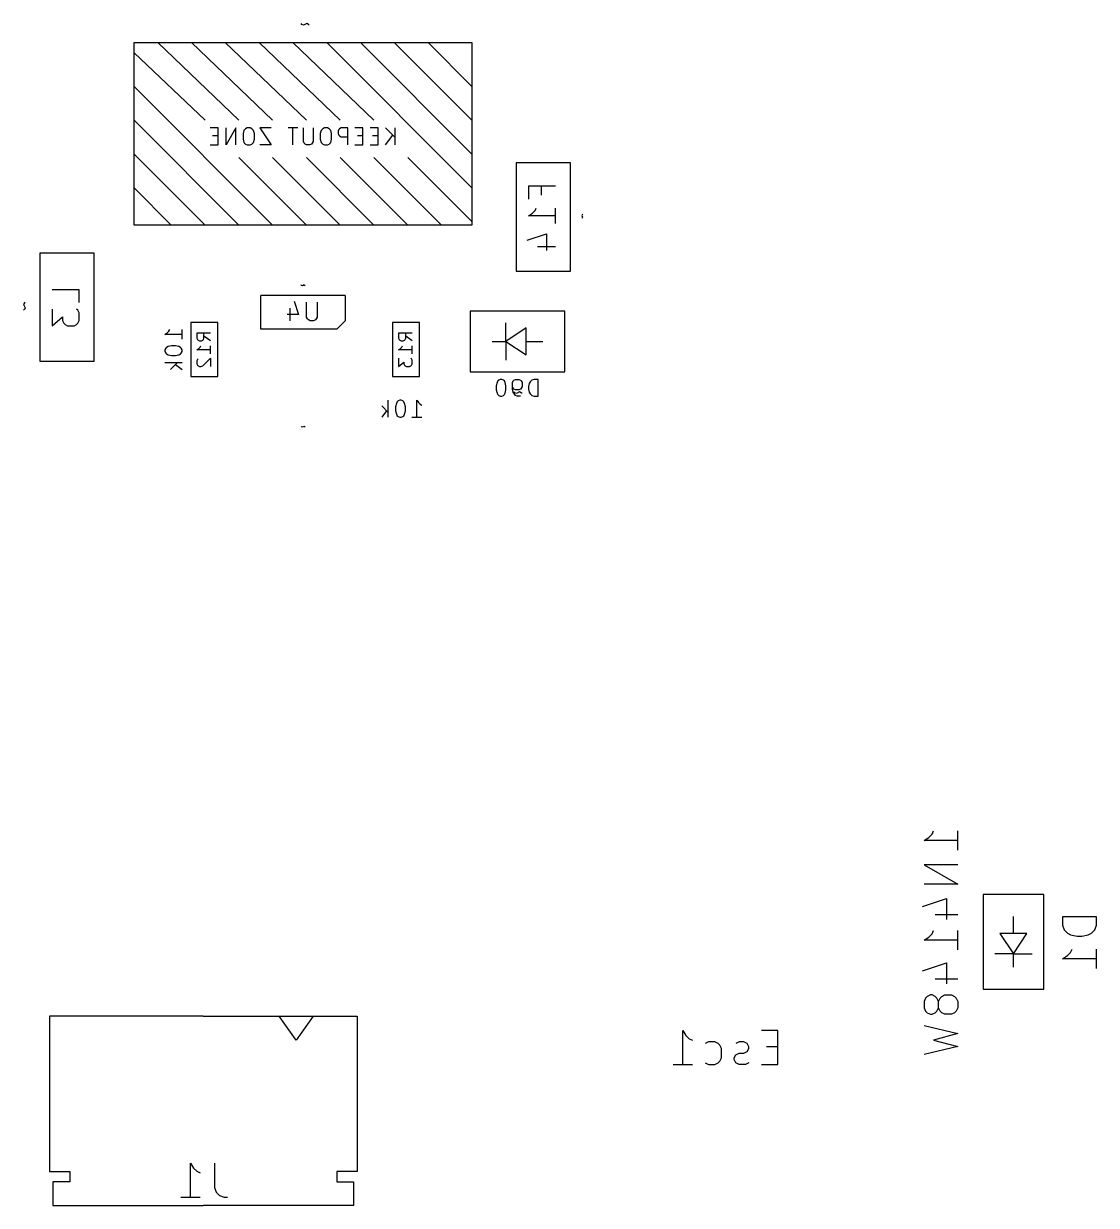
# Model space of a CAD drawing. Extents: x -23 to 352, y -104 to 38.
# Drawn here: x -20.79 to 10.95, y -7.8 to 27.19 of the extents above; entities that cross this region are included whole.
import ezdxf

# ---------------------------------------------------------------- set-up
doc = ezdxf.new("R2010")
doc.units = 0
doc.layers.add('BLACK', color=7, linetype='CONTINUOUS')

msp = doc.modelspace()

# ---------------------------------------------------------------- linework, layer by layer
at = {"layer": 'BLACK', "linetype": 'CONTINUOUS'}
for p, q in [((-12.5563, 27.1631), (-12.5801, 27.1869)), ((-12.5087, 27.1393), (-12.5563, 27.1631)), ((-12.4135, 27.1869), (-12.5087, 27.1393)), ((-12.3659, 27.1631), (-12.4135, 27.1869)), ((-12.342, 27.1393), (-12.3659, 27.1631)), ((-17.523, 21.225), (-17.523, 26.625)), ((-17.523, 26.625), (-7.523, 26.625)), ((-16.823, 26.625), (-14.423, 24.325)), ((-15.823, 26.625), (-13.423, 24.325)), ((-14.823, 26.625), (-12.423, 24.325)), ((-13.823, 26.625), (-11.423, 24.325)), ((-12.823, 26.625), (-10.423, 24.325)), ((-11.823, 26.625), (-7.523, 22.325)), ((-10.823, 26.625), (-7.523, 23.325)), ((-9.823, 26.625), (-7.523, 24.325)), ((-8.823, 26.625), (-7.523, 25.325)), ((-7.523, 26.625), (-7.523, 21.225)), ((-17.523, 26.325), (-15.423, 24.325)), ((-17.523, 25.325), (-13.423, 21.225)), ((-17.523, 24.325), (-14.423, 21.225)), ((-15.0349, 24.0988), (-15.273, 24.0988)), ((-15.0349, 23.8607), (-15.2016, 23.8607)), ((-15.0349, 23.5988), (-15.0349, 24.0988)), ((-14.5111, 24.0988), (-14.7968, 23.5988)), ((-14.7968, 23.5988), (-14.7968, 24.0988)), ((-14.5111, 23.5988), (-14.5111, 24.0988)), ((-14.273, 24.0274), (-14.2968, 23.9321)), ((-14.2968, 23.9321), (-14.2968, 23.7655)), ((-14.2254, 24.075), (-14.273, 24.0274)), ((-14.1778, 24.0988), (-14.2254, 24.075)), ((-14.0825, 24.0988), (-14.1778, 24.0988)), ((-14.0349, 24.075), (-14.0825, 24.0988)), ((-13.9873, 24.0274), (-14.0349, 24.075)), ((-13.9635, 23.9321), (-13.9873, 24.0274)), ((-13.9635, 23.7655), (-13.9635, 23.9321)), ((-13.4635, 24.0988), (-13.7968, 24.0988)), ((-13.7968, 24.0988), (-13.4635, 23.5988)), ((-12.6778, 24.0988), (-12.9635, 24.0988)), ((-12.8206, 23.5988), (-12.8206, 24.0988)), ((-12.5111, 23.694), (-12.5111, 24.0988)), ((-12.2254, 24.0988), (-12.2254, 23.694)), ((-11.9873, 24.0274), (-12.0111, 23.9321)), ((-12.0111, 23.9321), (-12.0111, 23.7655)), ((-11.9397, 24.075), (-11.9873, 24.0274)), ((-11.892, 24.0988), (-11.9397, 24.075)), ((-11.7968, 24.0988), (-11.892, 24.0988)), ((-11.7492, 24.075), (-11.7968, 24.0988)), ((-11.7016, 24.0274), (-11.7492, 24.075)), ((-11.6778, 23.9321), (-11.7016, 24.0274)), ((-11.6778, 23.7655), (-11.6778, 23.9321)), ((-11.4635, 24.0512), (-11.4873, 24.0036)), ((-11.4873, 24.0036), (-11.4873, 23.9321)), ((-11.4873, 23.9321), (-11.4635, 23.8845)), ((-11.4397, 24.075), (-11.4635, 24.0512)), ((-11.4635, 23.8845), (-11.4397, 23.8607)), ((-11.392, 24.0988), (-11.4397, 24.075)), ((-11.4397, 23.8607), (-11.392, 23.8369)), ((-11.2016, 24.0988), (-11.392, 24.0988)), ((-11.392, 23.8369), (-11.2016, 23.8369)), ((-11.2016, 23.5988), (-11.2016, 24.0988)), ((-10.7492, 24.0988), (-10.9873, 24.0988)), ((-10.7492, 23.8607), (-10.9159, 23.8607)), ((-10.7492, 23.5988), (-10.7492, 24.0988)), ((-10.2968, 24.0988), (-10.5349, 24.0988)), ((-10.2968, 23.8607), (-10.4635, 23.8607)), ((-10.2968, 23.5988), (-10.2968, 24.0988)), ((-10.0825, 24.0988), (-9.79681, 23.8131)), ((-10.0825, 23.5988), (-9.86824, 23.8845)), ((-9.79681, 23.5988), (-9.79681, 24.0988)), ((-15.273, 23.5988), (-15.0349, 23.5988)), ((-14.2968, 23.7655), (-14.273, 23.6702)), ((-14.273, 23.6702), (-14.2254, 23.6226)), ((-14.2254, 23.6226), (-14.1778, 23.5988)), ((-14.1778, 23.5988), (-14.0825, 23.5988)), ((-14.0825, 23.5988), (-14.0349, 23.6226)), ((-14.0349, 23.6226), (-13.9873, 23.6702)), ((-13.9873, 23.6702), (-13.9635, 23.7655)), ((-13.4635, 23.5988), (-13.7968, 23.5988)), ((-12.4873, 23.6464), (-12.5111, 23.694)), ((-12.4635, 23.6226), (-12.4873, 23.6464)), ((-12.4159, 23.5988), (-12.4635, 23.6226)), ((-12.3206, 23.5988), (-12.4159, 23.5988)), ((-12.273, 23.6226), (-12.3206, 23.5988)), ((-12.2492, 23.6464), (-12.273, 23.6226)), ((-12.2254, 23.694), (-12.2492, 23.6464)), ((-12.0111, 23.7655), (-11.9873, 23.6702)), ((-11.9873, 23.6702), (-11.9397, 23.6226)), ((-11.9397, 23.6226), (-11.892, 23.5988)), ((-11.892, 23.5988), (-11.7968, 23.5988)), ((-11.7968, 23.5988), (-11.7492, 23.6226)), ((-11.7492, 23.6226), (-11.7016, 23.6702)), ((-11.7016, 23.6702), (-11.6778, 23.7655)), ((-10.9873, 23.5988), (-10.7492, 23.5988)), ((-10.5349, 23.5988), (-10.2968, 23.5988)), ((-17.523, 23.325), (-15.423, 21.225)), ((-14.423, 23.225), (-12.423, 21.225)), ((-13.423, 23.225), (-11.423, 21.225)), ((-12.423, 23.225), (-10.423, 21.225)), ((-11.423, 23.225), (-9.423, 21.225)), ((-10.423, 23.225), (-8.423, 21.225)), ((-9.423, 23.225), (-7.523, 21.325)), ((-4.611, 23.061), (-6.211, 23.061)), ((-6.211, 23.061), (-6.211, 19.861)), ((-4.611, 19.861), (-4.611, 23.061)), ((-17.523, 22.325), (-16.423, 21.225)), ((-5.04909, 22.3753), (-5.8491, 22.3753)), ((-5.8491, 22.3753), (-5.8491, 21.9943)), ((-5.46814, 22.1086), (-5.46814, 22.3753)), ((-5.65862, 21.6515), (-5.62052, 21.7277)), ((-5.04909, 21.2705), (-5.04909, 21.7277)), ((-5.8491, 21.4991), (-5.73481, 21.5753)), ((-5.04909, 21.4991), (-5.8491, 21.4991)), ((-5.73481, 21.5753), (-5.65862, 21.6515)), ((-4.26195, 21.5304), (-4.27405, 21.5062)), ((-4.27405, 21.5062), (-4.24986, 21.4579)), ((-4.26195, 21.4337), (-4.27405, 21.4216)), ((-4.24986, 21.5425), (-4.26195, 21.5304)), ((-4.24986, 21.4579), (-4.26195, 21.4337)), ((-7.523, 21.225), (-17.523, 21.225)), ((-5.88719, 20.7753), (-5.31576, 20.9658)), ((-5.31576, 20.9658), (-5.31576, 20.4705)), ((-20.308, 20.394), (-20.308, 17.194)), ((-18.708, 20.394), (-20.308, 20.394)), ((-18.708, 17.194), (-18.708, 20.394)), ((-5.58243, 20.5848), (-5.04909, 20.5848)), ((-6.211, 19.861), (-4.611, 19.861)), ((-19.1461, 19.3083), (-19.9461, 19.3083)), ((-19.1461, 18.9273), (-19.1461, 19.3083)), ((-12.5653, 19.438), (-12.5774, 19.45)), ((-12.5411, 19.4259), (-12.5653, 19.438)), ((-12.4928, 19.45), (-12.5411, 19.4259)), ((-12.4686, 19.438), (-12.4928, 19.45)), ((-12.4565, 19.4259), (-12.4686, 19.438)), ((-20.7659, 18.9179), (-20.7901, 18.8695)), ((-20.7417, 18.942), (-20.7659, 18.9179)), ((-13.773, 18.1416), (-13.773, 19.1416)), ((-11.273, 19.1416), (-13.773, 19.1416)), ((-12.7849, 18.969), (-12.654, 18.5761)), ((-12.4182, 18.4976), (-12.4182, 18.9428)), ((-12.104, 18.9428), (-12.104, 18.4976)), ((-11.273, 19.1416), (-11.273, 18.3916)), ((-20.7901, 18.8695), (-20.7417, 18.7727)), ((-20.7659, 18.7243), (-20.7901, 18.7001)), ((-20.7417, 18.7727), (-20.7659, 18.7243)), ((-19.9461, 18.7369), (-19.9461, 18.2416)), ((-19.1842, 18.6988), (-19.2223, 18.7369)), ((-19.1461, 18.6226), (-19.1842, 18.6988)), ((-19.1461, 18.394), (-19.1461, 18.6226)), ((-12.654, 18.5761), (-12.9944, 18.5761)), ((-12.9159, 18.7595), (-12.9159, 18.3928)), ((-4.773, 18.678), (-7.573, 18.678)), ((-7.573, 18.678), (-7.573, 16.878)), ((-4.773, 16.878), (-4.773, 18.678)), ((-19.9461, 18.2416), (-19.6413, 18.5083)), ((-19.6413, 18.5083), (-19.6413, 18.394)), ((-19.6413, 18.394), (-19.6032, 18.3178)), ((-19.6032, 18.3178), (-19.5651, 18.2797)), ((-19.5651, 18.2797), (-19.489, 18.2416)), ((-19.489, 18.2416), (-19.2985, 18.2416)), ((-19.2985, 18.2416), (-19.2223, 18.2797)), ((-19.2223, 18.2797), (-19.1842, 18.3178)), ((-19.1842, 18.3178), (-19.1461, 18.394)), ((-15.044, 18.339), (-15.844, 18.339)), ((-15.844, 18.339), (-15.844, 16.739)), ((-15.044, 16.739), (-15.044, 18.339)), ((-12.392, 18.4452), (-12.4182, 18.4976)), ((-12.3659, 18.419), (-12.392, 18.4452)), ((-12.3135, 18.3928), (-12.3659, 18.419)), ((-12.2087, 18.3928), (-12.3135, 18.3928)), ((-12.1563, 18.419), (-12.2087, 18.3928)), ((-12.1301, 18.4452), (-12.1563, 18.419)), ((-12.104, 18.4976), (-12.1301, 18.4452)), ((-11.273, 18.3916), (-11.523, 18.1416)), ((-9.075, 18.339), (-9.875, 18.339)), ((-9.875, 18.339), (-9.875, 16.739)), ((-9.075, 16.739), (-9.075, 18.339)), ((-6.523, 17.778), (-6.523, 18.328)), ((-16.6112, 17.9865), (-16.5386, 18.0349)), ((-16.1032, 17.9865), (-16.6112, 17.9865)), ((-16.5386, 18.0349), (-16.4902, 18.0833)), ((-16.4902, 18.0833), (-16.466, 18.1317)), ((-16.1032, 17.8414), (-16.1032, 18.1317)), ((-15.263, 18.0247), (-15.663, 18.0247)), ((-15.663, 18.0247), (-15.663, 17.8723)), ((-15.663, 17.8723), (-15.644, 17.8342)), ((-15.4726, 17.8342), (-15.4535, 17.8723)), ((-15.4535, 17.8723), (-15.4535, 18.0247)), ((-15.263, 17.7961), (-15.4535, 17.9295)), ((-11.523, 18.1416), (-13.773, 18.1416)), ((-9.29405, 18.0247), (-9.69405, 18.0247)), ((-9.69405, 18.0247), (-9.69405, 17.8723)), ((-9.69405, 17.8723), (-9.675, 17.8342)), ((-9.50357, 17.8342), (-9.48452, 17.8723)), ((-9.48452, 17.8723), (-9.48452, 18.0247)), ((-9.29405, 17.7961), (-9.48452, 17.9295)), ((-5.923, 18.178), (-6.523, 17.778)), ((-5.923, 17.378), (-5.923, 18.178)), ((-16.587, 17.5753), (-16.6112, 17.5269)), ((-16.6112, 17.5269), (-16.6112, 17.4785)), ((-16.5628, 17.5995), (-16.587, 17.5753)), ((-16.5144, 17.6237), (-16.5628, 17.5995)), ((-16.4177, 17.6479), (-16.5144, 17.6237)), ((-16.2967, 17.6479), (-16.4177, 17.6479)), ((-16.2, 17.6237), (-16.2967, 17.6479)), ((-16.1516, 17.5995), (-16.2, 17.6237)), ((-16.1274, 17.5753), (-16.1516, 17.5995)), ((-16.1032, 17.5269), (-16.1274, 17.5753)), ((-16.1032, 17.4785), (-16.1032, 17.5269)), ((-15.663, 17.5295), (-15.6059, 17.5676)), ((-15.263, 17.5295), (-15.663, 17.5295)), ((-15.644, 17.8342), (-15.625, 17.8152)), ((-15.625, 17.8152), (-15.5869, 17.7961)), ((-15.6059, 17.5676), (-15.5678, 17.6057)), ((-15.5869, 17.7961), (-15.5297, 17.7961)), ((-15.5678, 17.6057), (-15.5488, 17.6438)), ((-15.5297, 17.7961), (-15.4916, 17.8152)), ((-15.4916, 17.8152), (-15.4726, 17.8342)), ((-15.263, 17.4152), (-15.263, 17.6438)), ((-9.69405, 17.5295), (-9.6369, 17.5676)), ((-9.29405, 17.5295), (-9.69405, 17.5295)), ((-9.675, 17.8342), (-9.65595, 17.8152)), ((-9.65595, 17.8152), (-9.61786, 17.7961)), ((-9.6369, 17.5676), (-9.59881, 17.6057)), ((-9.61786, 17.7961), (-9.56071, 17.7961)), ((-9.59881, 17.6057), (-9.57976, 17.6438)), ((-9.56071, 17.7961), (-9.52262, 17.8152)), ((-9.52262, 17.8152), (-9.50357, 17.8342)), ((-9.29405, 17.4152), (-9.29405, 17.6438)), ((-6.923, 17.778), (-6.523, 17.778)), ((-6.523, 17.778), (-5.923, 17.378)), ((-6.523, 17.778), (-6.523, 17.228)), ((-5.923, 17.778), (-5.423, 17.778)), ((-20.308, 17.194), (-18.708, 17.194)), ((-16.6112, 17.4785), (-16.587, 17.4301)), ((-16.587, 17.4301), (-16.5628, 17.406)), ((-16.5628, 17.406), (-16.5144, 17.3818)), ((-16.5144, 17.3818), (-16.4177, 17.3576)), ((-16.4177, 17.3576), (-16.2967, 17.3576)), ((-16.2967, 17.3576), (-16.2, 17.3818)), ((-16.2, 17.3818), (-16.1516, 17.406)), ((-16.1516, 17.406), (-16.1274, 17.4301)), ((-16.1274, 17.4301), (-16.1032, 17.4785)), ((-15.644, 17.2438), (-15.663, 17.2057)), ((-15.663, 17.2057), (-15.663, 17.1104)), ((-15.625, 17.2628), (-15.644, 17.2438)), ((-15.4916, 17.0533), (-15.263, 17.2819)), ((-15.263, 17.2819), (-15.263, 17.0342)), ((-9.69405, 17.2819), (-9.69405, 17.0342)), ((-9.69405, 17.0342), (-9.54167, 17.1676)), ((-9.54167, 17.1676), (-9.54167, 17.1104)), ((-9.31309, 17.2628), (-9.33214, 17.2819)), ((-9.29405, 17.2247), (-9.31309, 17.2628)), ((-9.29405, 17.1104), (-9.29405, 17.2247)), ((-16.1032, 17.1399), (-16.6112, 17.1399)), ((-16.4419, 16.9463), (-16.2483, 17.1399)), ((-16.2967, 17.0915), (-16.1032, 16.9463)), ((-15.663, 17.1104), (-15.644, 17.0723)), ((-15.644, 17.0723), (-15.625, 17.0533)), ((-15.625, 17.0533), (-15.5869, 17.0342)), ((-15.5869, 17.0342), (-15.5488, 17.0342)), ((-15.5488, 17.0342), (-15.4916, 17.0533)), ((-9.54167, 17.1104), (-9.52262, 17.0723)), ((-9.52262, 17.0723), (-9.50357, 17.0533)), ((-9.50357, 17.0533), (-9.46548, 17.0342)), ((-9.46548, 17.0342), (-9.37024, 17.0342)), ((-9.37024, 17.0342), (-9.33214, 17.0533)), ((-9.33214, 17.0533), (-9.31309, 17.0723)), ((-9.31309, 17.0723), (-9.29405, 17.1104)), ((-7.573, 16.878), (-4.773, 16.878)), ((-15.844, 16.739), (-15.044, 16.739)), ((-9.875, 16.739), (-9.075, 16.739)), ((-6.78014, 16.5596), (-6.80395, 16.4643)), ((-6.80395, 16.4643), (-6.80395, 16.3453)), ((-6.75633, 16.6072), (-6.78014, 16.5596)), ((-6.73252, 16.631), (-6.75633, 16.6072)), ((-6.6849, 16.6548), (-6.73252, 16.631)), ((-6.63728, 16.6548), (-6.6849, 16.6548)), ((-6.58967, 16.631), (-6.63728, 16.6548)), ((-6.56586, 16.6072), (-6.58967, 16.631)), ((-6.54205, 16.5596), (-6.56586, 16.6072)), ((-6.51824, 16.4643), (-6.54205, 16.5596)), ((-6.51824, 16.3453), (-6.51824, 16.4643)), ((-6.32776, 16.5596), (-6.30395, 16.6072)), ((-6.32776, 16.3691), (-6.32776, 16.5596)), ((-6.30395, 16.6072), (-6.28014, 16.631)), ((-6.28014, 16.631), (-6.23252, 16.6548)), ((-6.23252, 16.6548), (-6.13728, 16.6548)), ((-6.13728, 16.6548), (-6.08967, 16.631)), ((-6.08967, 16.631), (-6.06586, 16.6072)), ((-6.06586, 16.6072), (-6.04205, 16.5596)), ((-6.04205, 16.5596), (-6.04205, 16.4405)), ((-5.82776, 16.5358), (-5.85157, 16.4405)), ((-5.80395, 16.5834), (-5.82776, 16.5358)), ((-5.75633, 16.631), (-5.80395, 16.5834)), ((-5.6849, 16.6548), (-5.75633, 16.631)), ((-5.56586, 16.6548), (-5.6849, 16.6548)), ((-5.56586, 16.1548), (-5.56586, 16.6548)), ((-6.80395, 16.3453), (-6.78014, 16.25)), ((-6.78014, 16.25), (-6.75633, 16.2024)), ((-6.75633, 16.2024), (-6.73252, 16.1786)), ((-6.73252, 16.1786), (-6.6849, 16.1548)), ((-6.6849, 16.1548), (-6.63728, 16.1548)), ((-6.63728, 16.1548), (-6.58967, 16.1786)), ((-6.58967, 16.1786), (-6.56586, 16.2024)), ((-6.56586, 16.2024), (-6.54205, 16.25)), ((-6.54205, 16.25), (-6.51824, 16.3453)), ((-6.30395, 16.3929), (-6.32776, 16.4405)), ((-6.30395, 16.2739), (-6.32776, 16.3691)), ((-6.28014, 16.3691), (-6.30395, 16.3929)), ((-6.25633, 16.2024), (-6.30395, 16.2739)), ((-6.23252, 16.3453), (-6.28014, 16.3691)), ((-6.25633, 16.2571), (-6.28014, 16.2809)), ((-6.20871, 16.2333), (-6.25633, 16.2571)), ((-6.23252, 16.1786), (-6.25633, 16.2024)), ((-6.13728, 16.3453), (-6.23252, 16.3453)), ((-6.1849, 16.1548), (-6.23252, 16.1786)), ((-6.11348, 16.2809), (-6.20871, 16.2333)), ((-6.08967, 16.1548), (-6.1849, 16.1548)), ((-6.08967, 16.3691), (-6.13728, 16.3453)), ((-6.06586, 16.2571), (-6.11348, 16.2809)), ((-6.06586, 16.3929), (-6.08967, 16.3691)), ((-6.04205, 16.4405), (-6.06586, 16.3929)), ((-6.04205, 16.2333), (-6.06586, 16.2571)), ((-5.85157, 16.4405), (-5.85157, 16.3691)), ((-5.85157, 16.3691), (-5.82776, 16.2739)), ((-5.82776, 16.2739), (-5.80395, 16.2262)), ((-5.80395, 16.2262), (-5.75633, 16.1786)), ((-5.75633, 16.1786), (-5.6849, 16.1548)), ((-5.6849, 16.1548), (-5.56586, 16.1548)), ((-10.1947, 15.8699), (-10.0011, 15.6763)), ((-10.0011, 15.5312), (-10.0011, 16.0392)), ((-9.75924, 15.9424), (-9.78343, 15.8457)), ((-9.78343, 15.8457), (-9.78343, 15.7247)), ((-9.73505, 15.9908), (-9.75924, 15.9424)), ((-9.71086, 16.015), (-9.73505, 15.9908)), ((-9.66248, 16.0392), (-9.71086, 16.015)), ((-9.61409, 16.0392), (-9.66248, 16.0392)), ((-9.56571, 16.015), (-9.61409, 16.0392)), ((-9.54152, 15.9908), (-9.56571, 16.015)), ((-9.51733, 15.9424), (-9.54152, 15.9908)), ((-9.49314, 15.8457), (-9.51733, 15.9424)), ((-9.49314, 15.7247), (-9.49314, 15.8457)), ((-9.15448, 15.5312), (-9.15448, 16.0392)), ((-9.15448, 16.0392), (-9.10609, 15.9666)), ((-9.10609, 15.9666), (-9.05771, 15.9182)), ((-9.05771, 15.9182), (-9.00933, 15.894)), ((-10.0495, 15.7247), (-10.1947, 15.5312)), ((-9.78343, 15.7247), (-9.75924, 15.628)), ((-9.75924, 15.628), (-9.73505, 15.5796)), ((-9.73505, 15.5796), (-9.71086, 15.5554)), ((-9.71086, 15.5554), (-9.66248, 15.5312)), ((-9.66248, 15.5312), (-9.61409, 15.5312)), ((-9.61409, 15.5312), (-9.56571, 15.5554)), ((-9.56571, 15.5554), (-9.54152, 15.5796)), ((-9.54152, 15.5796), (-9.51733, 15.628)), ((-9.51733, 15.628), (-9.49314, 15.7247)), ((-9.29962, 15.5312), (-9.00933, 15.5312)), ((-12.5653, 15.247), (-12.5774, 15.259)), ((-12.5411, 15.2349), (-12.5653, 15.247)), ((-12.4928, 15.259), (-12.5411, 15.2349)), ((-12.4686, 15.247), (-12.4928, 15.259)), ((-12.4565, 15.2349), (-12.4686, 15.247)), ((5.99524, 3.09524), (6.09048, 3.19048)), ((6.09048, 3.19048), (6.13809, 3.28571)), ((6.85238, 2.71428), (6.85238, 3.28571)), ((5.85238, 3), (5.99524, 3.09524)), ((6.85238, 3), (5.85238, 3)), ((6.85238, 2.28571), (5.85238, 2.28571)), ((5.85238, 2.28571), (6.85238, 1.71428)), ((6.85238, 1.71428), (5.85238, 1.71428)), ((7.6, 1.4), (7.6, -1.4)), ((9.4, 1.4), (7.6, 1.4)), ((9.4, -1.4), (9.4, 1.4)), ((5.80476, 1.04762), (6.51905, 1.28571)), ((6.51905, 1.28571), (6.51905, 0.66667)), ((6.18571, 0.80952), (6.85238, 0.80952)), ((8.5, 0.25), (8.5, 0.75)), ((10.9524, 0.73809), (9.95238, 0.73809)), ((9.95238, 0.73809), (9.95238, 0.5)), ((10.9524, 0.5), (10.9524, 0.73809)), ((9.95238, 0.5), (10, 0.35714)), ((10, 0.35714), (10.0952, 0.2619)), ((10.8095, 0.2619), (10.9048, 0.35714)), ((10.9048, 0.35714), (10.9524, 0.5)), ((5.85238, 0.04762), (5.99524, 0.14286)), ((6.85238, 0.04762), (5.85238, 0.04762)), ((5.99524, 0.14286), (6.09048, 0.2381)), ((6.09048, 0.2381), (6.13809, 0.33333)), ((6.85238, -0.2381), (6.85238, 0.33333)), ((8.1, 0.25), (8.5, -0.35)), ((8.9, 0.25), (8.1, 0.25)), ((8.5, -0.35), (8.9, 0.25)), ((10.0952, 0.2619), (10.1905, 0.21429)), ((10.1905, 0.21429), (10.381, 0.16667)), ((10.381, 0.16667), (10.5238, 0.16667)), ((10.5238, 0.16667), (10.7143, 0.21429)), ((10.7143, 0.21429), (10.8095, 0.2619)), ((10.0952, -0.40476), (10.1905, -0.30952)), ((10.1905, -0.30952), (10.2381, -0.21429)), ((10.9524, -0.78571), (10.9524, -0.21429)), ((5.80476, -0.85714), (6.51905, -0.61905)), ((6.51905, -0.61905), (6.51905, -1.23809)), ((8.5, -0.35), (7.95, -0.35)), ((8.5, -0.75), (8.5, -0.35)), ((8.5, -0.35), (9.05, -0.35)), ((9.95238, -0.5), (10.0952, -0.40476)), ((10.9524, -0.5), (9.95238, -0.5)), ((6.18571, -1.09524), (6.85238, -1.09524)), ((5.9, -1.66667), (5.85238, -1.7619)), ((5.94762, -1.61905), (5.9, -1.66667)), ((6.04286, -1.57143), (5.94762, -1.61905)), ((6.09048, -1.57143), (6.04286, -1.57143)), ((6.18571, -1.61905), (6.09048, -1.57143)), ((6.23333, -1.66667), (6.18571, -1.61905)), ((6.28095, -1.7619), (6.23333, -1.66667)), ((6.28095, -1.7619), (6.32857, -1.66667)), ((6.32857, -1.66667), (6.37619, -1.61905)), ((6.37619, -1.61905), (6.47143, -1.57143)), ((6.47143, -1.57143), (6.6619, -1.57143)), ((6.6619, -1.57143), (6.75714, -1.61905)), ((6.75714, -1.61905), (6.80476, -1.66667)), ((6.80476, -1.66667), (6.85238, -1.7619)), ((7.6, -1.4), (9.4, -1.4)), ((5.85238, -1.7619), (5.85238, -1.95238)), ((5.85238, -1.95238), (5.9, -2.04762)), ((5.9, -2.04762), (5.94762, -2.09524)), ((5.94762, -2.09524), (6.04286, -2.14286)), ((6.09048, -2.14286), (6.18571, -2.09524)), ((6.18571, -2.09524), (6.23333, -2.04762)), ((6.23333, -2.04762), (6.28095, -1.95238)), ((6.28095, -1.95238), (6.28095, -1.7619)), ((6.32857, -2.04762), (6.28095, -1.95238)), ((6.37619, -2.09524), (6.32857, -2.04762)), ((6.47143, -2.14286), (6.37619, -2.09524)), ((6.75714, -2.09524), (6.6619, -2.14286)), ((6.80476, -2.04762), (6.75714, -2.09524)), ((6.85238, -1.95238), (6.80476, -2.04762)), ((6.85238, -1.7619), (6.85238, -1.95238)), ((-15.475, -2.2), (-20.025, -2.2)), ((-20.025, -2.2), (-20.025, -6.8)), ((-15.475, -2.2), (-10.925, -2.2)), ((-12.725, -2.90711), (-13.225, -2.2)), ((-12.225, -2.2), (-12.725, -2.90711)), ((-10.925, -2.2), (-10.925, -6.8)), ((6.04286, -2.14286), (6.09048, -2.14286)), ((6.6619, -2.14286), (6.47143, -2.14286)), ((-1.28571, -3.62738), (-1.28571, -2.62738)), ((-1.28571, -2.62738), (-1.19048, -2.77024)), ((-1.19048, -2.77024), (-1.09524, -2.86548)), ((1.52381, -2.62738), (1.04762, -2.62738)), ((1.52381, -3.62738), (1.52381, -2.62738)), ((5.85238, -2.47619), (6.85238, -2.71428)), ((6.85238, -2.71428), (6.13809, -2.90476)), ((-1.09524, -2.86548), (-1, -2.91309)), ((-0.52381, -2.96071), (-0.61905, -3.00833)), ((-0.33333, -2.96071), (-0.52381, -2.96071)), ((-0.2381, -3.00833), (-0.33333, -2.96071)), ((-0.19048, -3.05595), (-0.2381, -3.00833)), ((-0.14286, -3.15119), (-0.19048, -3.05595)), ((0.38095, -2.96071), (0.28571, -3.00833)), ((0.52381, -2.96071), (0.38095, -2.96071)), ((0.61905, -3.00833), (0.52381, -2.96071)), ((0.66667, -3.10357), (0.61905, -3.00833)), ((0.66667, -3.15119), (0.66667, -3.10357)), ((1.52381, -3.10357), (1.19048, -3.10357)), ((6.85238, -3.09524), (5.85238, -3.33333)), ((6.13809, -2.90476), (6.85238, -3.09524)), ((-0.19048, -3.53214), (-0.14286, -3.4369)), ((-0.14286, -3.4369), (-0.14286, -3.15119)), ((0.2381, -3.4369), (0.28571, -3.34167)), ((0.2381, -3.48452), (0.2381, -3.4369)), ((0.28571, -3.57976), (0.2381, -3.48452)), ((0.28571, -3.34167), (0.38095, -3.29405)), ((0.38095, -3.29405), (0.52381, -3.29405)), ((0.52381, -3.29405), (0.61905, -3.24643)), ((0.61905, -3.24643), (0.66667, -3.15119)), ((-1.57143, -3.62738), (-1, -3.62738)), ((-0.61905, -3.57976), (-0.52381, -3.62738)), ((-0.52381, -3.62738), (-0.33333, -3.62738)), ((-0.33333, -3.62738), (-0.2381, -3.57976)), ((-0.2381, -3.57976), (-0.19048, -3.53214)), ((0.38095, -3.62738), (0.28571, -3.57976)), ((0.57143, -3.62738), (0.38095, -3.62738)), ((0.66667, -3.57976), (0.57143, -3.62738)), ((1.04762, -3.62738), (1.52381, -3.62738)), ((-15.856, -7.55238), (-15.856, -6.55238)), ((-15.856, -6.55238), (-15.7607, -6.69524)), ((-15.1417, -6.55238), (-15.1417, -7.26667)), ((-20.025, -6.8), (-19.425, -6.8)), ((-19.425, -6.8), (-19.425, -7.1)), ((-15.7607, -6.69524), (-15.6655, -6.79048)), ((-15.6655, -6.79048), (-15.5702, -6.8381)), ((-11.525, -6.8), (-11.525, -7.1)), ((-10.925, -6.8), (-11.525, -6.8)), ((-19.425, -7.1), (-19.925, -7.1)), ((-19.925, -7.1), (-19.925, -7.8)), ((-15.1417, -7.26667), (-15.094, -7.40952)), ((-11.525, -7.1), (-11.025, -7.1)), ((-11.025, -7.1), (-11.025, -7.8)), ((-16.1417, -7.55238), (-15.5702, -7.55238)), ((-15.094, -7.40952), (-14.9988, -7.50476)), ((-14.9988, -7.50476), (-14.856, -7.55238)), ((-14.856, -7.55238), (-14.7607, -7.55238)), ((-19.925, -7.8), (-15.475, -7.8)), ((-11.025, -7.8), (-15.475, -7.8))]:
    msp.add_line(p, q, dxfattribs=at)

doc.saveas('drawing.dxf')
